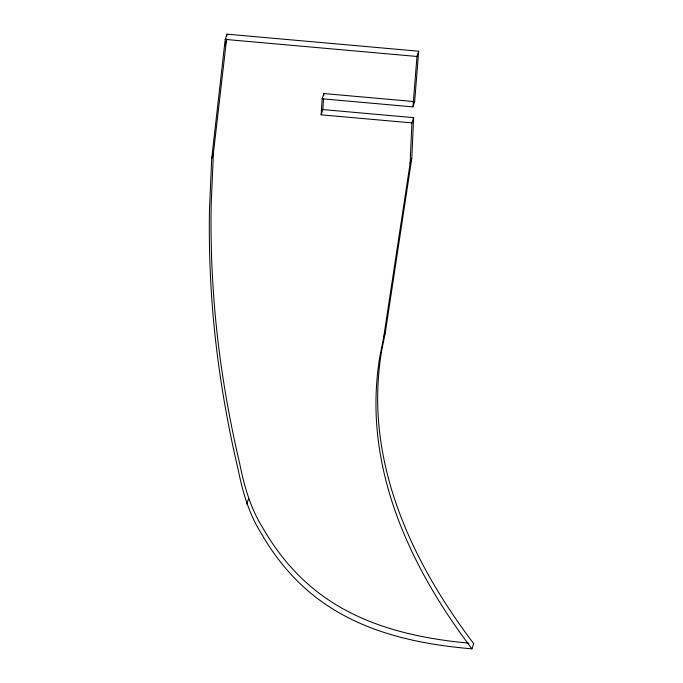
<?xml version="1.0" encoding="UTF-8"?>
<svg xmlns="http://www.w3.org/2000/svg" width="683" height="683" viewBox="0 0 683 683"><rect width="100%" height="100%" fill="white"/><g stroke="black" fill="none" stroke-linecap="round" stroke-linejoin="round"><path stroke-width="1.02" d="M413.625 117.655L411.789 158.277L385.314 332.476L381.592 351.096A318.568 301.929 18 0 0 377.81 407.623C380.653 494.697 422.026 575.376 473.66 643.599L471.953 648.85C420.318 580.627 378.945 499.947 376.102 412.874A318.568 301.929 18 0 1 379.885 356.347L383.607 337.726L410.09 163.527L411.917 122.906L413.625 117.655L322.846 109.57L321.138 114.829L411.917 122.906M321.138 114.829L322.171 98.796L412.95 106.881L414.658 101.622L418.679 51.216L226.918 34.15L225.211 39.401L211.696 158.593L209.476 209.886A1102.319 1044.742 18 0 0 214.274 328.019C219.047 375.505 227.132 422.632 238.034 469.084C242.533 491.35 248.714 513.334 260.872 532.749C274.993 557.499 293.425 580.004 316.067 597.437A196.969 186.681 18 0 0 332.945 609.108C374.6 634.908 423.742 644.709 471.953 648.85M226.611 38.863L213.403 153.342L211.184 204.635A1102.319 1044.742 18 0 0 215.982 322.769C220.754 370.254 228.839 417.381 239.742 463.834C244.241 486.1 250.422 508.084 262.579 527.489C276.7 552.248 295.133 574.753 317.774 592.178A196.969 186.681 18 0 0 334.653 603.849C374.907 628.795 422.256 638.793 468.871 643.164M226.799 36.037L226.918 34.15M322.846 109.57L323.554 98.557M323.751 95.552L323.879 93.545L414.658 101.622M412.95 106.881L416.971 56.467L418.679 51.216M224.784 46L226.491 40.749M211.696 158.593L213.403 153.342M322.171 98.796L323.879 93.545M246.794 504.156L248.501 498.906M410.09 163.527L411.789 158.277M383.607 337.726L385.314 332.476M225.211 39.401L416.971 56.467"/></g></svg>
